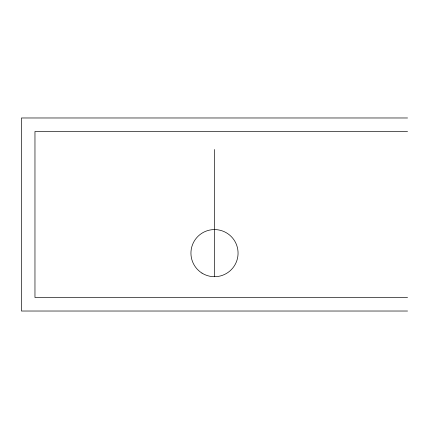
<?xml version="1.0" encoding="UTF-8"?>
<svg xmlns="http://www.w3.org/2000/svg" width="429" height="429" viewBox="0 0 429 429"><rect width="100%" height="100%" fill="white"/><g stroke="black" fill="none" stroke-linecap="round" stroke-linejoin="round"><path stroke-width="0.64" d="M407.55 117.975L21.45 117.975L21.45 311.025L407.55 311.025M407.55 131.488L34.964 131.488L34.964 297.511L407.55 297.511M214.5 149.496L214.5 276.71M201.979 273.107A23.568 23.568 0 0 0 238.052 254.006A23.568 23.568 0 0 0 203.469 232.32A23.568 23.568 0 0 0 201.979 273.107"/></g></svg>
